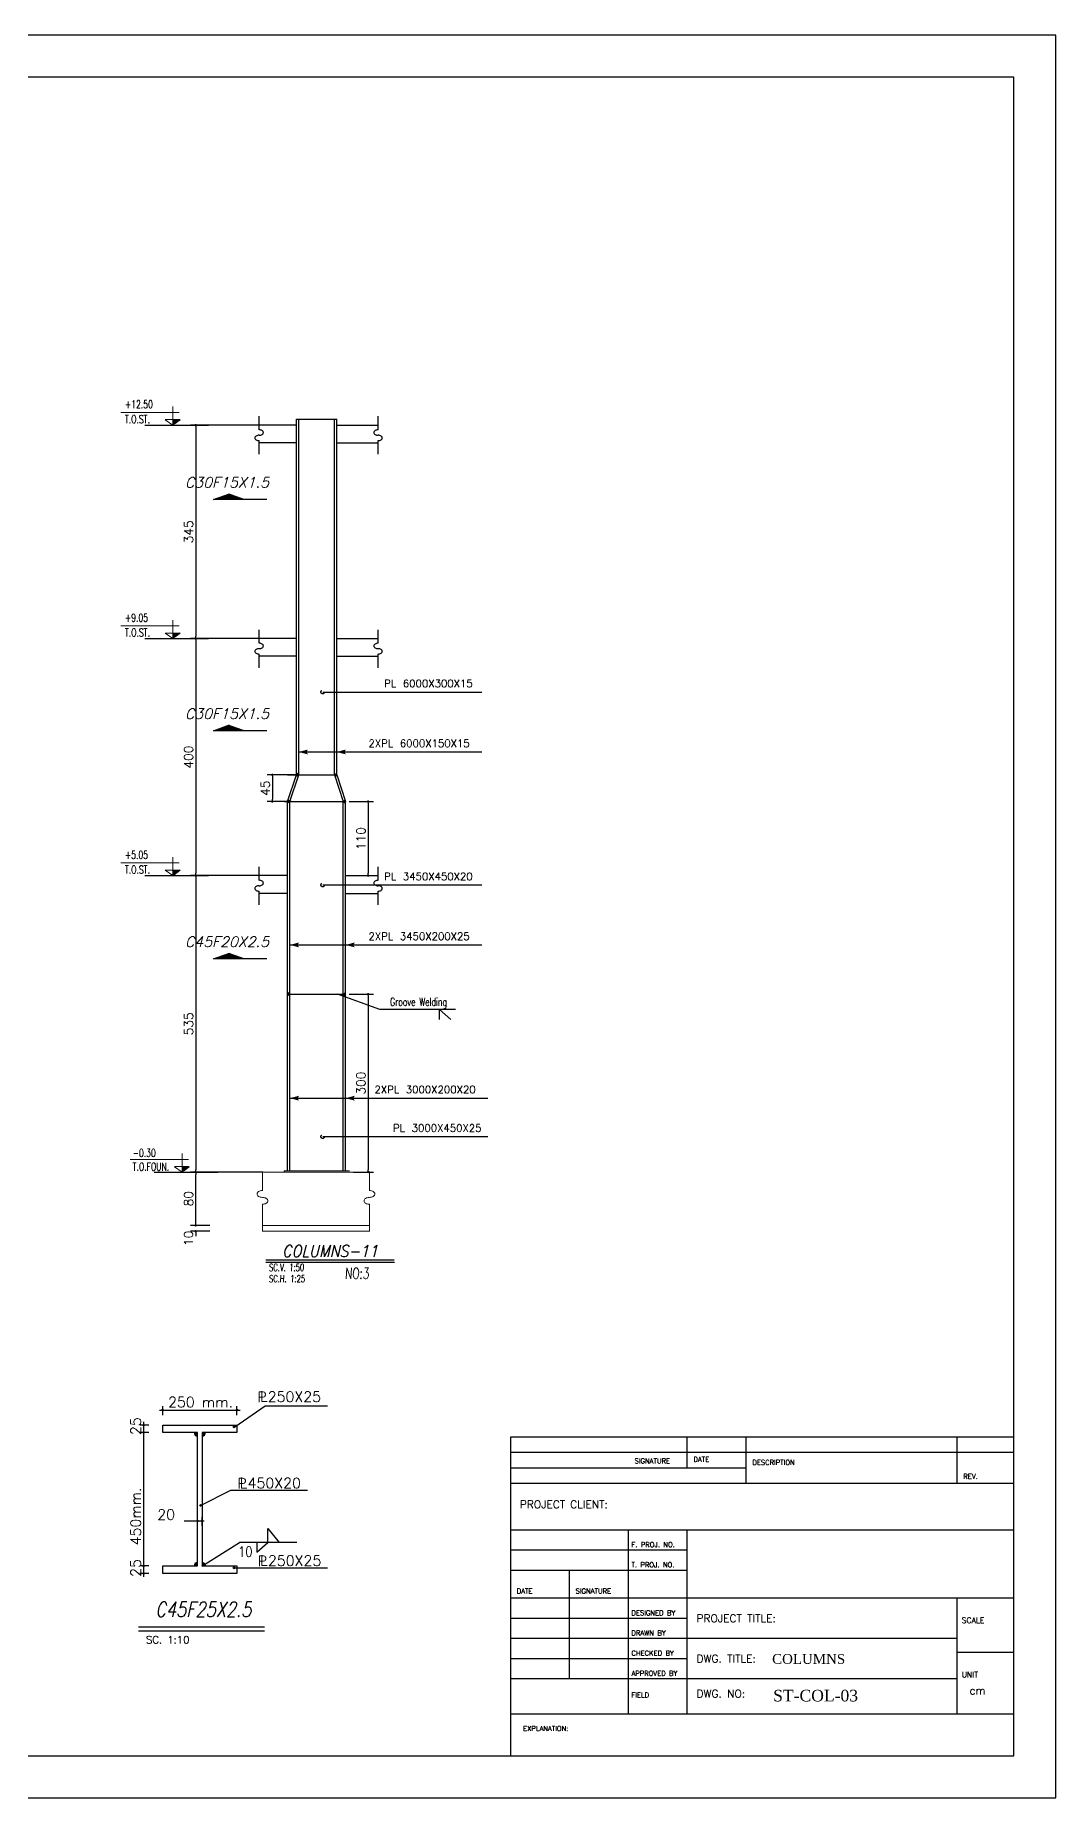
# Model space of a CAD drawing. Header units: inches. Extents: x 1387 to 2676, y -3005 to -2136.
# Drawn here: x 2548 to 2582.5, y -2561.1 to -2501.6 of the extents above; entities that cross this region are included whole.
import ezdxf
from ezdxf.enums import TextEntityAlignment as Align

# ---------------------------------------------------------------- set-up
doc = ezdxf.new("R2010")
doc.units = ezdxf.units.IN
doc.header["$MEASUREMENT"] = 0
doc.linetypes.add('HIDDEN', pattern=[0.375, 0.25, -0.125])
for name, color, linetype in [('1', 1, 'Continuous'), ('1R', 1, 'Continuous'), ('2H', 2, 'HIDDEN'), ('2Y', 2, 'Continuous'), ('3', 3, 'HIDDEN'), ('3G', 3, 'Continuous'), ('4C', 4, 'Continuous'), ('6M', 6, 'Continuous'), ('7', 7, 'Continuous'), ('COL-2', 3, 'Continuous'), ('D', 1, 'Continuous'), ('DIM', 8, 'Continuous'), ('lateral brace', 5, 'Continuous'), ('Layer4', 118, 'Continuous'), ('LEVEL', 3, 'HIDDEN'), ('TXT', 3, 'Continuous')]:
    doc.layers.add(name, color=color, linetype=linetype)
doc.layers.add('2', color=2, linetype='Continuous', lineweight=9)
doc.styles.add('ITALICT', font='italict')
doc.styles.add('ROMANC', font='TXT.shx')
doc.styles.add('ROMANS', font='ROMANS')
doc.styles.add('ROMANT', font='romant')
doc.styles.add('style1', font='times.ttf')
doc.dimstyles.new('1-100', dxfattribs={"dimtxt": 0.3, "dimasz": 0.08, "dimexe": 0.18, "dimexo": 0.0625, "dimgap": 0.09, "dimtad": 1, "dimdec": 0, "dimlfac": 1000, "dimdsep": 46, "dimtxsty": 'ROMANT', "dimblk": 'DOT', "dimcen": 0.09, "dimclrd": 1, "dimclre": 1, "dimclrt": 3, "dimadec": 0, "dimazin": 0, "dimtfac": 1, "dimtdec": 0, "dimtix": 1, "dimtofl": 0, "dimtmove": 2, "dimatfit": 3, "dimldrblk": 'DOT', "dimfxl": 1, "dimtolj": 1, "dimarcsym": 0})

# ---------------------------------------------------------------- blocks, each defined once
blk = doc.blocks.new('DOT')
at = {"layer": 'DIM', "color": 0, "linetype": 'ByBlock'}
blk.add_line((-0.5, 0), (-1, 0), dxfattribs=at)
at = {"layer": 'DIM', "color": 0, "linetype": 'ByBlock', "const_width": 0.5}
blk.add_lwpolyline([(-0.25, 0, 1), (0.25, 0, 1)], format="xyb", close=True, dxfattribs=at)
blk = doc.blocks.new('*D301')
at = {"layer": 'D', "color": 1, "lineweight": -2, "transparency": 16777216}
for p, q in [((2556.478, -2529.986), (2553.262, -2529.986)), ((2553.442, -2530.066), (2553.442, -2539.906)), ((2555.701, -2539.986), (2553.262, -2539.986))]:
    blk.add_line(p, q, dxfattribs=at)
at = {"layer": 'Defpoints', "color": 0, "transparency": 16777216}
for p in [(2556.541, -2529.986), (2553.442, -2539.986), (2555.764, -2539.986)]:
    blk.add_point(p, dxfattribs=at)
at = {"layer": 'D', "color": 1, "lineweight": -2, "transparency": 16777216, "xscale": 0.08, "yscale": 0.08, "zscale": 0.08}
for p, rotation in [((2553.442, -2529.986), 90), ((2553.442, -2539.986), 270)]:
    blk.add_blockref('DOT', p, dxfattribs=dict(at, rotation=rotation))
at = {"layer": 'D', "color": 2, "transparency": 16777216, "insert": (2553.202, -2534.986), "char_height": 0.3, "attachment_point": 5, "rotation": 90, "style": 'ROMANS'}
blk.add_mtext('\\A1;535', dxfattribs=at)
blk = doc.blocks.new('_Dot')
at = {"layer": 'DIM', "color": 0, "lineweight": -2}
blk.add_line((-0.5, 0), (-1, 0), dxfattribs=at)
at = {"layer": 'DIM', "color": 0, "const_width": 0.5}
blk.add_lwpolyline([(-0.25, 0, 1), (0.25, 0, 1)], format="xyb", close=True, dxfattribs=at)
blk = doc.blocks.new('ss')
at = {"layer": '2'}
for p, q in [((0, 0.137), (0, 0.514)), ((0, -0.137), (0, -0.674))]:
    blk.add_line(p, q, dxfattribs=at)
for points in [[(0, 0, -0.064661), (-0.043, 0.006, -0.077521), (-0.076, 0.02, -0.107173), (-0.1, 0.044, -0.145), (-0.107, 0.069, -0.145), (-0.1, 0.093, -0.107173), (-0.076, 0.117, -0.077521), (-0.043, 0.131, -0.064661), (0, 0.137, -0.064661)], [(0, -0.137, 0.064661), (0.043, -0.131, 0.077521), (0.076, -0.117, 0.107173), (0.1, -0.093, 0.145), (0.107, -0.069, 0.145), (0.1, -0.044, 0.107173), (0.076, -0.02, 0.077521), (0.043, -0.006, 0.064661), (0, 0, 0.064661)]]:
    blk.add_lwpolyline(points, format="xyb", dxfattribs=at)
blk = doc.blocks.new('*D302')
at = {"layer": 'D', "color": 1, "lineweight": -2, "transparency": 16777216}
for p, q in [((2553.884, -2539.986), (2553.262, -2539.986)), ((2553.442, -2541.706), (2553.442, -2540.066)), ((2553.918, -2541.786), (2553.262, -2541.786))]:
    blk.add_line(p, q, dxfattribs=at)
at = {"layer": 'Defpoints', "color": 0, "transparency": 16777216}
for p in [(2553.442, -2539.986), (2553.947, -2539.986), (2553.981, -2541.786)]:
    blk.add_point(p, dxfattribs=at)
at = {"layer": 'D', "color": 1, "lineweight": -2, "transparency": 16777216, "xscale": 0.08, "yscale": 0.08, "zscale": 0.08}
for p, rotation in [((2553.442, -2539.986), 90), ((2553.442, -2541.786), 270)]:
    blk.add_blockref('DOT', p, dxfattribs=dict(at, rotation=rotation))
at = {"layer": 'D', "color": 2, "transparency": 16777216, "insert": (2553.202, -2540.886), "char_height": 0.3, "attachment_point": 5, "rotation": 90, "style": 'ROMANS'}
blk.add_mtext('\\A1;80', dxfattribs=at)
blk = doc.blocks.new('*D303')
at = {"layer": 'D', "color": 1, "lineweight": -2, "transparency": 16777216}
for p, q in [((2553.918, -2541.786), (2553.262, -2541.786)), ((2553.918, -2541.986), (2553.262, -2541.986)), ((2553.442, -2541.706), (2553.442, -2541.626)), ((2553.442, -2542.066), (2553.442, -2542.146))]:
    blk.add_line(p, q, dxfattribs=at)
at = {"layer": 'Defpoints', "color": 0, "transparency": 16777216}
for p in [(2553.442, -2541.986), (2553.981, -2541.786), (2553.981, -2541.986)]:
    blk.add_point(p, dxfattribs=at)
at = {"layer": 'D', "color": 1, "lineweight": -2, "transparency": 16777216, "xscale": 0.08, "yscale": 0.08, "zscale": 0.08}
for p, rotation in [((2553.442, -2541.786), 270), ((2553.442, -2541.986), 90)]:
    blk.add_blockref('DOT', p, dxfattribs=dict(at, rotation=rotation))
at = {"layer": 'D', "color": 2, "transparency": 16777216, "insert": (2553.2, -2542.223), "char_height": 0.3, "attachment_point": 5, "rotation": 90, "style": 'ROMANS'}
blk.add_mtext('\\A1;10', dxfattribs=at)
blk = doc.blocks.new('*D304')
at = {"layer": 'D', "color": 1, "lineweight": -2, "transparency": 16777216}
for p, q in [((2558.624, -2533.987), (2559.438, -2533.987)), ((2559.258, -2534.067), (2559.258, -2539.906)), ((2558.763, -2539.986), (2559.438, -2539.986))]:
    blk.add_line(p, q, dxfattribs=at)
at = {"layer": 'Defpoints', "color": 0, "transparency": 16777216}
for p in [(2558.561, -2533.987), (2558.701, -2539.986), (2559.258, -2539.986)]:
    blk.add_point(p, dxfattribs=at)
at = {"layer": 'D', "color": 1, "lineweight": -2, "transparency": 16777216, "xscale": 0.08, "yscale": 0.08, "zscale": 0.08}
for p, rotation in [((2559.258, -2533.987), 90), ((2559.258, -2539.986), 270)]:
    blk.add_blockref('DOT', p, dxfattribs=dict(at, rotation=rotation))
at = {"layer": 'D', "color": 2, "transparency": 16777216, "insert": (2559.018, -2536.986), "char_height": 0.3, "attachment_point": 5, "rotation": 90, "style": 'ROMANS'}
blk.add_mtext('\\A1;300', dxfattribs=at)
blk = doc.blocks.new('*D305')
at = {"layer": 'D', "color": 1, "lineweight": -2, "transparency": 16777216}
for p, q in [((2556.478, -2521.986), (2553.262, -2521.986)), ((2553.442, -2522.066), (2553.442, -2529.906)), ((2555.701, -2529.986), (2553.262, -2529.986))]:
    blk.add_line(p, q, dxfattribs=at)
at = {"layer": 'Defpoints', "color": 0, "transparency": 16777216}
for p in [(2556.541, -2521.986), (2553.442, -2529.986), (2555.764, -2529.986)]:
    blk.add_point(p, dxfattribs=at)
at = {"layer": 'D', "color": 1, "lineweight": -2, "transparency": 16777216, "xscale": 0.08, "yscale": 0.08, "zscale": 0.08}
for p, rotation in [((2553.442, -2521.986), 90), ((2553.442, -2529.986), 270)]:
    blk.add_blockref('DOT', p, dxfattribs=dict(at, rotation=rotation))
at = {"layer": 'D', "color": 2, "transparency": 16777216, "insert": (2553.202, -2525.986), "char_height": 0.3, "attachment_point": 5, "rotation": 90, "style": 'ROMANS'}
blk.add_mtext('\\A1;400', dxfattribs=at)
blk = doc.blocks.new('*D298')
at = {"layer": 'D', "color": 1, "lineweight": -2, "transparency": 16777216}
for p, q in [((2556.478, -2514.786), (2553.262, -2514.786)), ((2553.442, -2514.866), (2553.442, -2521.906)), ((2555.701, -2521.986), (2553.262, -2521.986))]:
    blk.add_line(p, q, dxfattribs=at)
at = {"layer": 'Defpoints', "color": 0, "transparency": 16777216}
for p in [(2556.541, -2514.786), (2553.442, -2521.986), (2555.764, -2521.986)]:
    blk.add_point(p, dxfattribs=at)
at = {"layer": 'D', "color": 1, "lineweight": -2, "transparency": 16777216, "xscale": 0.08, "yscale": 0.08, "zscale": 0.08}
for p, rotation in [((2553.442, -2514.786), 90), ((2553.442, -2521.986), 270)]:
    blk.add_blockref('DOT', p, dxfattribs=dict(at, rotation=rotation))
at = {"layer": 'D', "color": 2, "transparency": 16777216, "insert": (2553.202, -2518.386), "char_height": 0.3, "attachment_point": 5, "rotation": 90, "style": 'ROMANS'}
blk.add_mtext('\\A1;345', dxfattribs=at)
blk = doc.blocks.new('*D299')
at = {"layer": 'D', "color": 1, "lineweight": -2, "transparency": 16777216}
for p, q in [((2556.877, -2526.586), (2555.849, -2526.586)), ((2556.029, -2526.666), (2556.029, -2527.406)), ((2556.666, -2527.486), (2555.849, -2527.486))]:
    blk.add_line(p, q, dxfattribs=at)
at = {"layer": 'Defpoints', "color": 0, "transparency": 16777216}
for p in [(2556.94, -2526.586), (2556.029, -2527.486), (2556.728, -2527.486, -0.015)]:
    blk.add_point(p, dxfattribs=at)
at = {"layer": 'D', "color": 1, "lineweight": -2, "transparency": 16777216, "xscale": 0.08, "yscale": 0.08, "zscale": 0.08}
for p, rotation in [((2556.029, -2526.586), 90), ((2556.029, -2527.486), 270)]:
    blk.add_blockref('DOT', p, dxfattribs=dict(at, rotation=rotation))
at = {"layer": 'D', "color": 2, "transparency": 16777216, "insert": (2555.789, -2527.036), "char_height": 0.3, "attachment_point": 5, "rotation": 90, "style": 'ROMANS'}
blk.add_mtext('\\A1;45', dxfattribs=at)
blk = doc.blocks.new('*D300')
at = {"layer": 'D', "color": 1, "lineweight": -2, "transparency": 16777216}
for p, q in [((2558.624, -2527.487), (2559.438, -2527.487)), ((2559.258, -2527.567), (2559.258, -2529.906)), ((2558.763, -2529.986), (2559.438, -2529.986))]:
    blk.add_line(p, q, dxfattribs=at)
at = {"layer": 'Defpoints', "color": 0, "transparency": 16777216}
for p in [(2558.561, -2527.487), (2558.701, -2529.986), (2559.258, -2529.986)]:
    blk.add_point(p, dxfattribs=at)
at = {"layer": 'D', "color": 1, "lineweight": -2, "transparency": 16777216, "xscale": 0.08, "yscale": 0.08, "zscale": 0.08}
for p, rotation in [((2559.258, -2527.487), 90), ((2559.258, -2529.986), 270)]:
    blk.add_blockref('DOT', p, dxfattribs=dict(at, rotation=rotation))
at = {"layer": 'D', "color": 2, "transparency": 16777216, "insert": (2559.018, -2528.736), "char_height": 0.3, "attachment_point": 5, "rotation": 90, "style": 'ROMANS'}
blk.add_mtext('\\A1;110', dxfattribs=at)

msp = doc.modelspace()

# ---------------------------------------------------------------- hatches: boundary and pattern name
for points in [[(2553.506319, -2548.776963), (2553.391556, -2548.776963, 0.414414444), (2553.506319, -2548.891804)], [(2553.656319, -2548.776963), (2553.771081, -2548.776963, -0.414414444), (2553.656319, -2548.891804)], [(2553.506319, -2553.277358), (2553.391556, -2553.277358, -0.414414444), (2553.506319, -2553.162517)], [(2553.656319, -2553.277358), (2553.771081, -2553.277358, 0.414414444), (2553.656319, -2553.162517)]]:
    msp.add_hatch(color=1).paths.add_polyline_path(points)
at = {"layer": '1R'}
h = msp.add_hatch(color=256, dxfattribs=at)
h.dxf.hatch_style = 1
h.paths.add_polyline_path([(2556.840519, -2526.528372), (2556.840519, -2526.585501), (2556.920519, -2526.585501)])
h.paths.add_polyline_path([(2556.920519, -2526.585501), (2556.840519, -2526.585501), (2556.823367, -2526.63696)])
h = msp.add_hatch(color=256, dxfattribs=at)
h.dxf.hatch_style = 1
h.paths.add_polyline_path([(2558.200519, -2526.528372), (2558.200519, -2526.585501), (2558.120519, -2526.585501)])
h.paths.add_polyline_path([(2558.120519, -2526.585501), (2558.200519, -2526.585501), (2558.215465, -2526.630337)])
h = msp.add_hatch(color=256, dxfattribs=at)
h.dxf.hatch_style = 1
h.paths.add_polyline_path([(2556.563546, -2527.439448), (2556.540519, -2527.485501), (2556.620519, -2527.485501)])
h.paths.add_polyline_path([(2556.620519, -2527.485501), (2556.540519, -2527.485501), (2556.540519, -2527.54263)])
h = msp.add_hatch(color=256, dxfattribs=at)
h.dxf.hatch_style = 1
h.paths.add_polyline_path([(2558.477637, -2527.439736), (2558.500519, -2527.485501), (2558.420519, -2527.485501)])
h.paths.add_polyline_path([(2558.420519, -2527.485501), (2558.500519, -2527.485501), (2558.500519, -2527.54263)])
h = msp.add_hatch(color=256, dxfattribs=at)
h.dxf.hatch_style = 1
h.paths.add_polyline_path([(2556.540519, -2533.928372), (2556.540519, -2533.985501), (2556.620519, -2533.985501)])
h.paths.add_polyline_path([(2556.620519, -2533.985501), (2556.540519, -2533.985501), (2556.540519, -2534.04263)])
h = msp.add_hatch(color=256, dxfattribs=at)
h.dxf.hatch_style = 1
h.paths.add_polyline_path([(2558.500519, -2533.928372), (2558.500519, -2533.985501), (2558.420519, -2533.985501)])
h.paths.add_polyline_path([(2558.420519, -2533.985501), (2558.500519, -2533.985501), (2558.500519, -2534.04263)])
at = {"layer": 'COL-2'}
msp.add_hatch(color=256, dxfattribs=at).paths.add_polyline_path([(2558.63301, -2539.950401), (2556.42901, -2539.950401), (2556.42901, -2539.985501), (2558.633186, -2539.985501)])

# ---------------------------------------------------------------- linework, layer by layer
at = {"layer": '1'}
for p, q in [((2557.726826, -2523.790642), (2563.102834, -2523.790642)), ((2556.920519, -2525.812714, 0.015), (2563.102834, -2525.812714)), ((2557.726826, -2530.301193), (2563.102834, -2530.301193)), ((2556.620519, -2532.323265), (2563.102834, -2532.323265)), ((2556.620519, -2537.49414), (2563.302834, -2537.49414)), ((2557.726826, -2538.791868), (2563.302834, -2538.791868)), ((2564.065188, -2548.925551), (2564.065188, -2559.680668)), ((2564.065188, -2548.925551), (2564.065188, -2558.268085)), ((2581.046137, -2548.925551), (2564.065188, -2548.925551)), ((2570.02943, -2549.971909), (2570.02943, -2548.925551)), ((2572.01751, -2550.495088), (2572.01751, -2548.925551)), ((2579.132746, -2550.495088), (2579.132746, -2548.925551)), ((2581.046137, -2549.44873), (2564.065188, -2549.44873)), ((2572.01751, -2549.971909), (2564.065188, -2549.971909)), ((2581.046137, -2550.495088), (2564.065188, -2550.495088)), ((2581.046137, -2552.064625), (2564.065188, -2552.064625)), ((2568.041349, -2558.268085), (2568.041349, -2552.064625)), ((2570.02943, -2558.268085), (2570.02943, -2552.064625)), ((2570.02943, -2552.744758), (2564.065188, -2552.744758)), ((2570.02943, -2553.424891), (2564.065188, -2553.424891)), ((2566.053268, -2557.087145), (2566.053268, -2553.424891)), ((2570.02943, -2554.366613), (2564.065188, -2554.366613)), ((2581.046137, -2554.366613), (2570.02943, -2554.366613)), ((2579.132746, -2558.268085), (2579.132746, -2554.366613)), ((2570.02943, -2555.046746), (2564.065188, -2555.046746)), ((2579.132746, -2555.726879), (2564.065188, -2555.726879)), ((2581.046137, -2556.19774), (2579.132746, -2556.19774)), ((2570.02943, -2556.407012), (2564.065188, -2556.407012)), ((2570.02943, -2557.087145), (2564.065188, -2557.087145)), ((2579.132746, -2557.087145), (2570.02943, -2557.087145)), ((2564.065188, -2558.268085), (2581.046137, -2558.268085))]:
    msp.add_line(p, q, dxfattribs=at)
msp.add_lwpolyline([(2499.777786, -2559.680668), (2581.046137, -2559.680668), (2581.046137, -2503.047672), (2499.777786, -2503.047672)], close=True, dxfattribs=at)
at = {"layer": '1R'}
for p, q in [((2556.540519, -2526.585501), (2557.900519, -2526.585501)), ((2556.920519, -2526.585501, 0.015), (2556.823367, -2526.63696)), ((2556.920519, -2526.585501, 0.015), (2556.840519, -2526.528372, 0.015)), ((2556.840519, -2526.585501, 0.015), (2558.100519, -2526.585501, 0.015)), ((2558.120519, -2526.585501, 0.015), (2558.200519, -2526.528372, 0.015)), ((2558.120519, -2526.585501, 0.015), (2558.215465, -2526.630337)), ((2556.440519, -2527.485501), (2558.400519, -2527.485501)), ((2556.440519, -2527.485501), (2558.400519, -2527.485501)), ((2556.440519, -2527.485501), (2558.200519, -2527.485501)), ((2556.440519, -2527.485501), (2558.200519, -2527.485501)), ((2556.540519, -2527.485501), (2558.500519, -2527.485501)), ((2556.620519, -2527.485501), (2556.540519, -2527.54263)), ((2556.620519, -2527.485501, 0.015), (2556.540519, -2527.54263, 0.015)), ((2556.620519, -2527.485501, 0.015), (2556.563546, -2527.439448)), ((2558.420519, -2527.485501), (2558.477637, -2527.439736)), ((2558.420519, -2527.485501), (2558.500519, -2527.54263)), ((2556.620519, -2533.985501), (2556.540519, -2533.928372)), ((2556.540519, -2533.985501), (2558.500519, -2533.985501)), ((2556.620519, -2533.985501), (2556.540519, -2534.04263)), ((2559.659129, -2534.50107), (2558.231008, -2533.985501)), ((2558.420519, -2533.985501), (2558.500519, -2533.928372)), ((2558.420519, -2533.985501), (2558.500519, -2534.04263)), ((2562.206394, -2534.50107), (2559.659129, -2534.50107)), ((2552.21592, -2548.015976), (2554.942641, -2548.015976)), ((2552.331319, -2548.191224), (2552.331319, -2547.88755)), ((2554.763141, -2548.587556), (2555.786372, -2547.871171)), ((2554.831319, -2548.18994), (2554.831319, -2547.886266)), ((2555.786372, -2547.871171), (2557.886122, -2547.871171)), ((2551.861592, -2548.526963), (2551.557918, -2548.526963)), ((2551.687628, -2553.64261), (2551.687628, -2548.415641)), ((2551.862876, -2548.776963), (2551.559202, -2548.776963)), ((2553.608578, -2551.233417), (2554.628659, -2550.723089)), ((2554.628659, -2550.723089), (2557.219244, -2550.723089)), ((2553.506319, -2551.926475), (2553.506319, -2551.622801)), ((2553.656319, -2551.925191), (2553.656319, -2551.621517)), ((2553.727491, -2551.762403), (2553.049436, -2551.762403)), ((2553.651802, -2553.281871), (2554.91831, -2552.480944)), ((2556.855595, -2552.480944), (2554.91831, -2552.480944)), ((2551.861592, -2553.277358), (2551.557918, -2553.277358)), ((2554.73405, -2553.34024), (2557.886122, -2553.34024)), ((2551.862876, -2553.526963), (2551.559202, -2553.526963))]:
    msp.add_line(p, q, dxfattribs=at)
at = {"layer": '2'}
for p, q in [((2552.675349, -2514.785501), (2552.675349, -2514.161071)), ((2552.888195, -2514.357387), (2550.916542, -2514.357387)), ((2552.675349, -2514.785501), (2552.415305, -2514.605338)), ((2552.415371, -2514.600628), (2552.915457, -2514.600628)), ((2552.888195, -2521.557387), (2550.916542, -2521.557387)), ((2552.675349, -2521.985501), (2552.415305, -2521.805338)), ((2552.415371, -2521.800628), (2552.915457, -2521.800628)), ((2552.675349, -2521.985501), (2552.675349, -2521.361071)), ((2552.888195, -2529.557387), (2550.916542, -2529.557387)), ((2552.675349, -2529.985501), (2552.675349, -2529.361071)), ((2552.675349, -2529.985501), (2552.415305, -2529.805338)), ((2552.415371, -2529.800628), (2552.915457, -2529.800628)), ((2553.200436, -2539.557387), (2551.228783, -2539.557387)), ((2552.98759, -2539.985501), (2552.98759, -2539.361071)), ((2552.98759, -2539.985501), (2552.727545, -2539.805338)), ((2552.727611, -2539.800628), (2553.227698, -2539.800628)), ((2555.693501, -2539.985501), (2559.30373, -2539.985501)), ((2556.42901, -2539.950401), (2558.63301, -2539.950401)), ((2555.693398, -2541.985501), (2559.303764, -2541.985501)), ((2555.693409, -2541.785501), (2559.30375, -2541.785501))]:
    msp.add_line(p, q, dxfattribs=at)
at = {"layer": '2H'}
for p, q in [((2552.915391, -2514.605338), (2552.675349, -2514.785501)), ((2552.915391, -2521.805338), (2552.675349, -2521.985501)), ((2552.915391, -2529.805338), (2552.675349, -2529.985501)), ((2553.227631, -2539.805338), (2552.98759, -2539.985501))]:
    msp.add_line(p, q, dxfattribs=at)
at = {"layer": '2Y'}
for p, q in [((2555.583782, -2514.943948), (2555.583782, -2514.488325)), ((2559.59591, -2514.943948), (2559.59591, -2514.488325)), ((2555.583782, -2515.769895), (2555.583782, -2515.30931)), ((2559.59591, -2515.769895), (2559.59591, -2515.30931)), ((2555.583782, -2522.143948), (2555.583782, -2521.688325)), ((2559.59591, -2522.143948), (2559.59591, -2521.688325)), ((2555.583782, -2522.969895), (2555.583782, -2522.50931)), ((2559.59591, -2522.969895), (2559.59591, -2522.50931)), ((2555.583782, -2530.143948), (2555.583782, -2529.688325)), ((2559.59591, -2530.143948), (2559.59591, -2529.688325)), ((2555.583782, -2530.969895), (2555.583782, -2530.50931)), ((2559.59591, -2530.969895), (2559.59591, -2530.50931)), ((2561.672083, -2534.836947), (2561.672083, -2534.501942)), ((2561.672083, -2534.501942), (2562.046786, -2534.836947))]:
    msp.add_line(p, q, dxfattribs=at)
for centre, radius, start, end in [((2555.500327, -2515.21797), 0.059758, 146.99845531, 180), ((2555.500327, -2515.21797), 0.059758, 180, 213.00154469), ((2555.540241, -2515.243892), 0.107352, 122.52953956, 146.99845531), ((2555.540241, -2515.192048), 0.107352, 213.00154469, 237.47046044), ((2555.566536, -2515.285119), 0.15625, 104.79850411, 122.52953957), ((2555.566536, -2515.15082), 0.15625, 237.47046044, 255.20149589), ((2555.583782, -2515.350398), 0.223769, 90, 104.79850411), ((2555.583782, -2515.085541), 0.223769, 255.20149589, 270), ((2555.583782, -2515.167717), 0.223769, 75.20149589, 90), ((2555.583782, -2514.90286), 0.223769, 270, 284.79850411), ((2555.601027, -2515.102438), 0.15625, 57.47046044, 75.20149589), ((2555.601027, -2514.968139), 0.15625, 284.79850411, 302.52953956), ((2555.627322, -2515.061211), 0.107352, 33.00154469, 57.47046044), ((2555.627322, -2515.009366), 0.107352, 302.52953956, 326.99845531), ((2555.667236, -2515.035289), 0.059758, 360, 33.00154469), ((2555.667236, -2515.035289), 0.059758, 326.99845531, 0), ((2559.512456, -2515.035289), 0.059758, 146.99845531, 180), ((2559.512456, -2515.035289), 0.059758, 180, 213.00154469), ((2559.55237, -2515.061211), 0.107352, 122.52953956, 146.99845531), ((2559.55237, -2515.009366), 0.107352, 213.00154469, 237.47046044), ((2559.578665, -2515.102438), 0.15625, 104.79850411, 122.52953956), ((2559.578665, -2514.968139), 0.15625, 237.47046044, 255.20149589), ((2559.59591, -2515.167717), 0.223769, 90, 104.79850411), ((2559.59591, -2514.90286), 0.223769, 255.20149589, 270), ((2559.59591, -2515.350398), 0.223769, 75.20149589, 90), ((2559.59591, -2515.085541), 0.223769, 270, 284.79850411), ((2559.613156, -2515.285119), 0.15625, 57.47046043, 75.20149589), ((2559.613156, -2515.15082), 0.15625, 284.79850411, 302.52953956), ((2559.639451, -2515.243892), 0.107352, 33.00154469, 57.47046044), ((2559.639451, -2515.192048), 0.107352, 302.52953956, 326.99845531), ((2559.679365, -2515.21797), 0.059758, 0, 33.00154469), ((2559.679365, -2515.21797), 0.059758, 326.99845531, 0), ((2555.500327, -2522.41797), 0.059758, 146.99845531, 180), ((2555.500327, -2522.41797), 0.059758, 180, 213.00154469), ((2555.540241, -2522.443892), 0.107352, 122.52953956, 146.99845531), ((2555.540241, -2522.392048), 0.107352, 213.00154469, 237.47046044), ((2555.566536, -2522.485119), 0.15625, 104.79850411, 122.52953957), ((2555.566536, -2522.35082), 0.15625, 237.47046044, 255.20149589), ((2555.583782, -2522.550398), 0.223769, 90, 104.79850411), ((2555.583782, -2522.367717), 0.223769, 75.20149589, 90), ((2555.583782, -2522.10286), 0.223769, 270, 284.79850411), ((2555.601027, -2522.302438), 0.15625, 57.47046044, 75.20149589), ((2555.601027, -2522.168139), 0.15625, 284.79850411, 302.52953956), ((2555.627322, -2522.261211), 0.107352, 33.00154469, 57.47046044), ((2555.627322, -2522.209366), 0.107352, 302.52953956, 326.99845531), ((2555.667236, -2522.235289), 0.059758, 360, 33.00154469), ((2555.667236, -2522.235289), 0.059758, 326.99845531, 0), ((2559.512456, -2522.235289), 0.059758, 146.99845531, 180), ((2559.512456, -2522.235289), 0.059758, 180, 213.00154469), ((2559.55237, -2522.261211), 0.107352, 122.52953956, 146.99845531), ((2559.55237, -2522.209366), 0.107352, 213.00154469, 237.47046044), ((2559.578665, -2522.302438), 0.15625, 104.79850411, 122.52953956), ((2559.578665, -2522.168139), 0.15625, 237.47046044, 255.20149589), ((2559.59591, -2522.367717), 0.223769, 90, 104.79850411), ((2559.59591, -2522.10286), 0.223769, 255.20149589, 270), ((2559.59591, -2522.550398), 0.223769, 75.20149589, 90), ((2559.613156, -2522.485119), 0.15625, 57.47046043, 75.20149589), ((2559.613156, -2522.35082), 0.15625, 284.79850411, 302.52953956), ((2559.639451, -2522.443892), 0.107352, 33.00154469, 57.47046044), ((2559.639451, -2522.392048), 0.107352, 302.52953956, 326.99845531), ((2559.679365, -2522.41797), 0.059758, 0, 33.00154469), ((2559.679365, -2522.41797), 0.059758, 326.99845531, 0), ((2555.583782, -2522.285541), 0.223769, 255.20149589, 270), ((2559.59591, -2522.285541), 0.223769, 270, 284.79850411), ((2555.583782, -2530.367717), 0.223769, 75.20149589, 90), ((2555.601027, -2530.302438), 0.15625, 57.47046044, 75.20149589), ((2555.627322, -2530.261211), 0.107352, 33.00154469, 57.47046044), ((2555.667236, -2530.235289), 0.059758, 360, 33.00154469), ((2559.512456, -2530.235289), 0.059758, 146.99845531, 180), ((2559.55237, -2530.261211), 0.107352, 122.52953956, 146.99845531), ((2559.578665, -2530.302438), 0.15625, 104.79850411, 122.52953956), ((2559.59591, -2530.367717), 0.223769, 90, 104.79850411), ((2555.500327, -2530.41797), 0.059758, 146.99845531, 180), ((2555.500327, -2530.41797), 0.059758, 180, 213.00154469), ((2555.540241, -2530.443892), 0.107352, 122.52953956, 146.99845531), ((2555.540241, -2530.392048), 0.107352, 213.00154469, 237.47046044), ((2555.566536, -2530.485119), 0.15625, 104.79850411, 122.52953957), ((2555.566536, -2530.35082), 0.15625, 237.47046044, 255.20149589), ((2555.583782, -2530.550398), 0.223769, 90, 104.79850411), ((2555.583782, -2530.285541), 0.223769, 255.20149589, 270), ((2555.583782, -2530.10286), 0.223769, 270, 284.79850411), ((2555.601027, -2530.168139), 0.15625, 284.79850411, 302.52953956), ((2555.627322, -2530.209366), 0.107352, 302.52953956, 326.99845531), ((2555.667236, -2530.235289), 0.059758, 326.99845531, 0), ((2559.512456, -2530.235289), 0.059758, 180, 213.00154469), ((2559.55237, -2530.209366), 0.107352, 213.00154469, 237.47046044), ((2559.578665, -2530.168139), 0.15625, 237.47046044, 255.20149589), ((2559.59591, -2530.10286), 0.223769, 255.20149589, 270), ((2559.59591, -2530.550398), 0.223769, 75.20149589, 90), ((2559.59591, -2530.285541), 0.223769, 270, 284.79850411), ((2559.613156, -2530.485119), 0.15625, 57.47046043, 75.20149589), ((2559.613156, -2530.35082), 0.15625, 284.79850411, 302.52953956), ((2559.639451, -2530.443892), 0.107352, 33.00154469, 57.47046044), ((2559.639451, -2530.392048), 0.107352, 302.52953956, 326.99845531), ((2559.679365, -2530.41797), 0.059758, 0, 33.00154469), ((2559.679365, -2530.41797), 0.059758, 326.99845531, 0)]:
    msp.add_arc(centre, radius, start, end, dxfattribs=at)
at = {"layer": '3'}
for centre in [(2557.726826, -2523.790642), (2557.726826, -2530.301193), (2557.726826, -2538.791868)]:
    msp.add_circle(centre, 0.06, dxfattribs=at)
for points in [[(2552.675349, -2514.785501), (2552.915391, -2514.605338), (2552.675349, -2514.605338)], [(2552.675349, -2521.985501), (2552.915391, -2521.805338), (2552.675349, -2521.805338)], [(2556.920519, -2525.812714, 0.015), (2557.177755, -2525.812714, 0.015), (2557.234154, -2525.728658, 0.015)], [(2556.920519, -2525.812714, 0.015), (2557.177755, -2525.812714, 0.015), (2557.234154, -2525.89677, 0.015)], [(2558.200519, -2525.812714), (2558.457755, -2525.812714), (2558.514154, -2525.728658)], [(2558.200519, -2525.812714), (2558.457755, -2525.812714), (2558.514154, -2525.89677)], [(2552.675349, -2529.985501), (2552.915391, -2529.805338), (2552.675349, -2529.805338)], [(2556.620519, -2532.323265), (2556.877755, -2532.323265), (2556.934154, -2532.239209)], [(2556.620519, -2532.323265), (2556.877755, -2532.323265), (2556.934154, -2532.407321)], [(2558.500519, -2532.323265), (2558.757755, -2532.323265), (2558.814154, -2532.239209)], [(2558.500519, -2532.323265), (2558.757755, -2532.323265), (2558.814154, -2532.407321)], [(2556.620519, -2537.49414), (2556.877755, -2537.49414), (2556.934154, -2537.410084)], [(2556.620519, -2537.49414), (2556.877755, -2537.49414), (2556.934154, -2537.578196)], [(2558.500519, -2537.49414), (2558.757755, -2537.49414), (2558.814154, -2537.410084)], [(2558.500519, -2537.49414), (2558.757755, -2537.49414), (2558.814154, -2537.578196)], [(2552.98759, -2539.985501), (2553.227631, -2539.805338), (2552.98759, -2539.805338)]]:
    msp.add_solid(points, dxfattribs=at)
at = {"layer": '3G'}
for p, q in [((2556.840519, -2514.585501), (2558.200519, -2514.585501)), ((2556.840519, -2526.585501, 0.015), (2556.840519, -2514.585501, 0.015)), ((2556.920519, -2526.585501, 0.015), (2556.920519, -2514.585501, 0.015)), ((2558.120519, -2526.585501), (2558.120519, -2514.585501)), ((2558.200519, -2526.585501), (2558.200519, -2514.585501)), ((2556.840519, -2514.785501), (2555.583782, -2514.785501)), ((2558.200519, -2514.785501), (2559.59591, -2514.785501)), ((2556.840519, -2515.385501), (2555.583782, -2515.385501)), ((2558.200519, -2515.385501), (2559.59591, -2515.385501)), ((2554.042387, -2517.292119), (2554.58632, -2517.098552)), ((2555.845267, -2517.292119), (2554.042387, -2517.292119)), ((2556.840519, -2521.985501), (2555.583782, -2521.985501)), ((2558.200519, -2521.985501), (2559.59591, -2521.985501)), ((2556.840519, -2522.585501), (2555.583782, -2522.585501)), ((2558.200519, -2522.585501), (2559.59591, -2522.585501)), ((2554.042387, -2525.095741), (2554.58632, -2524.902174)), ((2555.845267, -2525.095741), (2554.042387, -2525.095741)), ((2556.540519, -2527.485501), (2556.840519, -2526.585501)), ((2556.620519, -2527.485501), (2556.920519, -2526.585501)), ((2558.120519, -2526.585501), (2558.420519, -2527.485501)), ((2558.200519, -2526.585501), (2558.500519, -2527.485501)), ((2556.540519, -2539.950401), (2556.540519, -2527.485501)), ((2556.620519, -2539.950401), (2556.620519, -2527.485501)), ((2558.420519, -2539.950401), (2558.420519, -2527.485501)), ((2558.420519, -2539.950401), (2558.420519, -2527.485501)), ((2558.500519, -2539.950401), (2558.500519, -2527.485501)), ((2556.540519, -2529.985501), (2555.583782, -2529.985501)), ((2558.500519, -2529.985501), (2559.59591, -2529.985501)), ((2556.540519, -2530.585501), (2555.583782, -2530.585501)), ((2558.500519, -2530.585501), (2559.59591, -2530.585501)), ((2554.042387, -2532.789674), (2554.58632, -2532.596107)), ((2555.845267, -2532.789674), (2554.042387, -2532.789674)), ((2555.811716, -2543.024893), (2560.148561, -2543.024893)), ((2555.880307, -2552.011057), (2556.25501, -2552.481816)), ((2555.880307, -2552.481816), (2555.880307, -2552.011057)), ((2555.50658, -2552.480071), (2555.50658, -2552.815077)), ((2555.50658, -2552.815077), (2555.881283, -2552.480071)), ((2551.516893, -2555.327292), (2555.761494, -2555.327292)), ((2551.516893, -2555.461705), (2555.761494, -2555.461705))]:
    msp.add_line(p, q, dxfattribs=at)
msp.add_lwpolyline([(2552.331319, -2553.526963), (2552.331319, -2553.276963), (2553.506319, -2553.276963), (2553.506319, -2548.776963), (2552.331319, -2548.776963), (2552.331319, -2548.526963), (2554.831319, -2548.526963), (2554.831319, -2548.776963), (2553.656319, -2548.776963), (2553.656319, -2553.276963), (2554.831319, -2553.276963), (2554.831319, -2553.526963)], close=True, dxfattribs=at)
for centre, start, end in [((2553.506319, -2548.777042), 180.15792688, 270.15792688), ((2553.656319, -2548.777042), 269.84207312, 359.84207312), ((2553.656319, -2548.777042), 269.84207312, 359.84207312), ((2553.506319, -2553.277279), 89.84207312, 179.84207312), ((2553.506319, -2553.277279), 89.84207312, 179.84207312), ((2553.656319, -2553.277279), 0.15792688, 90.15792688), ((2553.656319, -2553.277279), 0.15792688, 90.15792688), ((2553.656319, -2553.277279), 0.15792688, 90.15792688)]:
    msp.add_arc(centre, 0.114762, start, end, dxfattribs=at)
for points in [[(2554.042387, -2517.292119), (2554.58632, -2517.098552), (2554.58632, -2517.292119)], [(2555.130253, -2517.292119), (2554.58632, -2517.098552), (2554.58632, -2517.292119)], [(2554.042387, -2525.095741), (2554.58632, -2524.902174), (2554.58632, -2525.095741)], [(2555.130253, -2525.095741), (2554.58632, -2524.902174), (2554.58632, -2525.095741)], [(2554.042387, -2532.789674), (2554.58632, -2532.596107), (2554.58632, -2532.789674)], [(2555.130253, -2532.789674), (2554.58632, -2532.596107), (2554.58632, -2532.789674)]]:
    msp.add_solid(points, dxfattribs=at)
at = {"layer": '6M', "color": 4}
msp.add_line((2555.811716, -2542.949609), (2560.142151, -2542.949609), dxfattribs=at)
at = {"layer": '7'}
for centre, radius in [((2552.331319, -2548.015976), 0.024437), ((2554.831319, -2548.015976), 0.024437), ((2551.687628, -2548.526963), 0.024437), ((2554.73405, -2548.587556), 0.029091), ((2551.687628, -2548.776963), 0.024437), ((2553.608578, -2551.233417), 0.029091), ((2553.506319, -2551.762403), 0.024437), ((2553.656319, -2551.762403), 0.024437), ((2551.687628, -2553.277358), 0.024437), ((2554.73405, -2553.34024), 0.029091), ((2551.687628, -2553.526963), 0.024437)]:
    msp.add_circle(centre, radius, dxfattribs=at)
at = {"layer": 'COL-2'}
msp.add_line((2556.42901, -2539.950401), (2556.42901, -2539.985501), dxfattribs=at)
at = {"layer": 'D'}
for p, q in [((2551.725676, -2514.785501), (2553.876037, -2514.785501)), ((2551.725676, -2521.985501), (2553.876037, -2521.985501)), ((2551.725676, -2529.985501), (2553.876037, -2529.985501)), ((2552.037916, -2539.985501), (2554.188277, -2539.985501))]:
    msp.add_line(p, q, dxfattribs=at)
at = {"layer": 'DIM'}
msp.add_lwpolyline([(2498.361961, -2561.096493), (2582.461961, -2561.096493), (2582.461961, -2501.631847), (2498.361961, -2501.631847)], close=True, dxfattribs=at)
at = {"layer": 'lateral brace'}
msp.add_lwpolyline([(2498.361961, -2561.096493), (2582.461961, -2561.096493), (2582.461961, -2501.631847), (2498.361961, -2501.631847)], close=True, dxfattribs=at)
at = {"layer": 'Layer4'}
msp.add_lwpolyline([(2582.461961, -2501.631847), (2498.361961, -2501.631847), (2498.361961, -2561.096493), (2582.461961, -2561.096493)], close=True, dxfattribs=at)

# ---------------------------------------------------------------- block references
at = {"layer": 'TXT', "yscale": 1.7, "zscale": 1.7}
for p, xscale in [((2555.693528, -2540.840983), 1.7), ((2559.303636, -2540.840983), -1.7)]:
    msp.add_blockref('ss', p, dxfattribs=dict(at, xscale=xscale))

# ---------------------------------------------------------------- texts
at = {"layer": '1'}
for s, height, style, p in [('SIGNATURE', 0.1674173, 'ROMANS', (2568.250621, -2549.814955)), ('DATE', 0.1674173, 'ROMANS', (2570.238701, -2549.762637)), ('DESCRIPTION', 0.16741731, 'ROMANS', (2572.226782, -2549.867273)), ('REV.', 0.1674173, 'ROMANS', (2579.342017, -2550.338134)), ('PROJECT CLIENT:', 0.26158955, 'ROMANS', (2564.379095, -2551.329437)), ('F. PROJ. NO.', 0.16741731, 'ROMANS', (2568.145985, -2552.640122)), ('T. PROJ. NO.', 0.16741731, 'ROMANS', (2568.145985, -2553.320255)), ('DATE', 0.1674173, 'ROMANS', (2564.27446, -2554.20966)), ('SIGNATURE', 0.1674173, 'ROMANS', (2566.26254, -2554.20966)), ('DESIGNED BY', 0.16741731, 'ROMANS', (2568.145985, -2554.94211)), ('PROJECT TITLE:', 0.26158955, 'ROMANS', (2570.343337, -2555.173754)), ('SCALE', 0.1883445, 'ROMANS', (2579.289699, -2555.2037)), ('DRAWN BY', 0.1674173, 'ROMANS', (2568.145985, -2555.622243)), ('CHECKED BY', 0.1674173, 'ROMANS', (2568.145985, -2556.302376)), ('DWG. TITLE:', 0.26158955, 'ROMANS', (2570.343337, -2556.534019)), ('COLUMNS', 0.3335267, 'style1', (2572.892494, -2556.580165)), ('APPROVED BY', 0.16741731, 'ROMANS', (2568.145985, -2556.982509)), ('UNIT', 0.1883445, 'ROMANS', (2579.289699, -2557.034827)), ('FIELD', 0.1674173, 'ROMANS', (2568.145985, -2557.71496)), ('DWG. NO:', 0.2615895, 'ROMANS', (2570.343337, -2557.71496)), ('ST-COL-03', 0.3923843, 'style1', (2572.927188, -2557.846845)), ('cm', 0.2615895, 'ROMANS', (2579.551289, -2557.610324)), ('EXPLANATION:', 0.16741731, 'ROMANS', (2564.489288, -2558.843699))]:
    msp.add_text(s, height=height, dxfattribs=dict(at, style=style)).set_placement(p)
at = {"layer": '2Y', "style": 'ROMANC'}
for s, p in [('PL 6000X300X15', (2559.802941, -2523.624985)), ('2XPL 6000X150X15', (2559.27317, -2525.647057)), ('PL 3450X450X20', (2559.802941, -2530.135536)), ('2XPL 3450X200X25', (2559.27317, -2532.157608)), ('2XPL 3000X200X20', (2559.47317, -2537.328483)), ('PL 3000X450X25', (2560.100794, -2538.626211))]:
    msp.add_text(s, height=0.24999931, dxfattribs=at).set_placement(p)
at = {"layer": '3', "style": 'ROMANS', "oblique": 3, "width": 0.7}
for s, height, p in [('SC.V. 1:50', 0.24, (2555.911681, -2543.325287)), ('NO:3', 0.3696, (2558.475704, -2543.589704)), ('SC.H. 1:25', 0.24, (2555.911681, -2543.701042))]:
    msp.add_text(s, height=height, dxfattribs=at).set_placement(p)
at = {"layer": '3G'}
for s, height, style, p in [('C30F15X1.5', 0.35, 'ITALICT', (2553.080779, -2516.89455)), ('C30F15X1.5', 0.35, 'ITALICT', (2553.080779, -2524.698172)), ('C45F20X2.5', 0.35, 'ITALICT', (2553.080779, -2532.392105)), ('P', 0.35, 'ROMANS', (2555.526008, -2547.750234)), ('L', 0.35, 'ROMANS', (2555.608647, -2547.732499)), ('250X25', 0.35, 'ROMANS', (2555.871576, -2547.740406)), ('250 mm.', 0.35, 'ROMANS', (2552.51146, -2547.922601)), ('P', 0.35, 'ROMANS', (2554.850107, -2550.664544)), ('L', 0.35, 'ROMANS', (2554.932746, -2550.646809)), ('450X20', 0.35, 'ROMANS', (2555.195675, -2550.654716)), ('20', 0.35, 'ROMANS', (2552.147528, -2551.716644)), ('P', 0.35, 'ROMANS', (2555.536351, -2553.281695)), ('L', 0.35, 'ROMANS', (2555.61899, -2553.26396)), ('250X25', 0.35, 'ROMANS', (2555.88192, -2553.271867)), ('SC. 1:10', 0.25, 'ROMANS', (2551.764203, -2555.889327))]:
    msp.add_text(s, height=height, dxfattribs=dict(at, style=style)).set_placement(p)
at = {"layer": '3G', "style": 'ROMANS'}
for s, p in [('25', (2551.594253, -2548.860863)), ('450mm.', (2551.594253, -2552.583867)), ('25', (2551.594253, -2553.644511))]:
    msp.add_text(s, height=0.35, rotation=90, dxfattribs=at).set_placement(p)
at = {"layer": '3G', "style": 'ROMANS', "width": 0.8}
msp.add_text('10', height=0.35, dxfattribs=at).set_placement((2554.876536, -2552.968086))
at = {"layer": '4C', "style": 'ITALICT', "width": 0.88}
msp.add_text('COLUMNS-11', height=0.4, dxfattribs=at).set_placement((2556.362716, -2542.851808))
at = {"layer": '4C', "style": 'ITALICT', "width": 0.8}
msp.add_text('C45F25X2.5', height=0.5, dxfattribs=at).set_placement((2553.699788, -2554.739953), align=Align.MIDDLE)
at = {"layer": 'LEVEL', "style": 'ROMANS', "width": 0.7}
for s, p in [('+12.50', (2551.057341, -2514.217753)), ('T.O.ST.  ', (2551.057341, -2514.719)), ('+9.05', (2551.057341, -2521.417753)), ('T.O.ST.  ', (2551.057341, -2521.919)), ('+5.05', (2551.057341, -2529.417753)), ('T.O.ST.  ', (2551.057341, -2529.919)), ('Groove Welding', (2560.002941, -2534.379505)), ('T.O.FOUN.', (2551.317439, -2539.9403)), ('-0.30', (2551.317439, -2539.476449))]:
    msp.add_text(s, height=0.27, dxfattribs=at).set_placement(p)

# ---------------------------------------------------------------- dimensions: what is measured, and where the dimension line sits
at = {"layer": 'D'}
for base, p1, p2, text, picture, middle in [((2553.441955, -2521.985501), (2556.540519, -2514.785501), (2555.76397, -2521.985501), '345', '*D298', (2553.201955, -2518.385501)), ((2553.441955, -2529.985501), (2556.540519, -2521.985501), (2555.76397, -2529.985501), '400', '*D305', (2553.201955, -2525.985501)), ((2556.02872, -2527.485501, 0.03), (2556.939782, -2526.585501, 0.03), (2556.728219, -2527.485501, 0.015), '45', '*D299', (2555.78872, -2527.035501, 0.03)), ((2559.25847, -2529.985501), (2558.56108, -2527.48734), (2558.700519, -2529.985501), '110', '*D300', (2559.01847, -2528.736421)), ((2553.441955, -2539.985501), (2556.540519, -2529.985501), (2555.76397, -2539.985501), '535', '*D301', (2553.201955, -2534.985501)), ((2559.25847, -2539.985501), (2558.56108, -2533.98734), (2558.700519, -2539.985501), '300', '*D304', (2559.01847, -2536.986421)), ((2553.441955, -2539.985501), (2553.980946, -2541.785501), (2553.946615, -2539.985501), '80', '*D302', (2553.201955, -2540.885501))]:
    dim = msp.add_linear_dim(base=base, p1=p1, p2=p2, angle=90, text=text, dimstyle='1-100', override={"dimtxsty": 'ROMANS', "dimclrt": 2, "dimtmove": 1}, dxfattribs=at)
    dim.commit()
    dim.dimension.update_dxf_attribs({"geometry": picture, "text_midpoint": middle})
dim = msp.add_linear_dim(base=(2553.441955, -2541.985501), p1=(2553.980946, -2541.785501), p2=(2553.980946, -2541.985501), angle=270, text='10', dimstyle='1-100', override={"dimtxsty": 'ROMANS', "dimclrt": 2, "dimtmove": 1}, dxfattribs=at)
dim.commit()
dim.dimension.update_dxf_attribs({"geometry": '*D303', "text_midpoint": (2553.439635, -2542.222663), "dimtype": 160})

doc.saveas('drawing.dxf')
